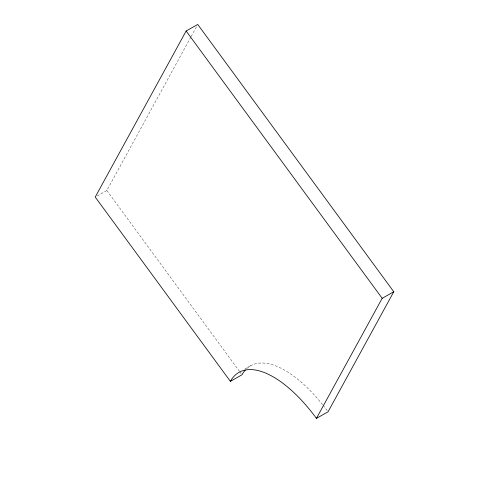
<?xml version="1.0" encoding="UTF-8"?>
<svg xmlns="http://www.w3.org/2000/svg" width="489" height="489" viewBox="0 0 489 489"><rect width="100%" height="100%" fill="white"/><g stroke="black" fill="none" stroke-linecap="round" stroke-linejoin="round"><path stroke-width="0.37" stroke-dasharray="2.44 1.83" d="M97.158 195.967L106.828 190.496L190.777 37.17M191.144 36.504L197.006 25.789M244.836 369.054L250.637 365.772M106.828 190.496L239.286 371.102M239.732 371.719L241.535 374.177M246.939 368.449A105.93 46.351 60.5 0 1 322.661 404.77M323.113 405.338A105.93 46.351 60.5 0 1 327.165 410.613"/><path stroke-width="0.73" d="M186.132 31.015L95.221 197.061L230.38 381.353A105.93 46.351 60.5 0 1 316.438 418.376L328.046 411.811L393.779 291.756L197.739 24.45L186.132 31.015L382.172 298.314L316.438 418.376M230.38 381.353L241.988 374.788A105.93 46.351 60.5 0 1 245.356 370.039M382.172 298.314L393.779 291.756"/></g></svg>
